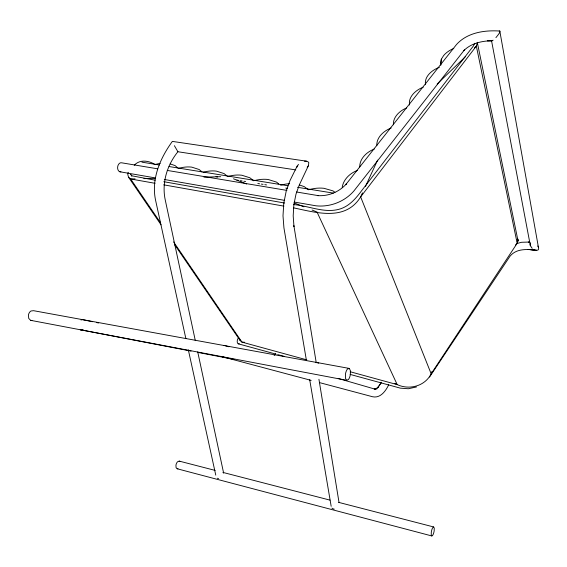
<?xml version="1.0" encoding="UTF-8"?>
<svg xmlns="http://www.w3.org/2000/svg" width="567" height="567" viewBox="0 0 567 567"><rect width="100%" height="100%" fill="white"/><g stroke="black" fill="none" stroke-linecap="round" stroke-linejoin="round"><path stroke-width="0.85" d="M441.041 64.234L441.353 59.166L443.678 55.495A20.561 12.857 -16.7 0 1 453.798 48.429M128.206 172.297L127.788 174.572L128.574 177.287L161.063 224.83M441.353 59.166L440.46 63.221L440.821 65.248M342.199 187.287C343.453 179.335 350.009 173.19 357.316 170.461M293.5 207.841C316.471 212.611 345.466 221.548 360.647 196.884L476.344 46.09L477.471 43.227L517.983 240.642L517.175 243.257L431.161 373.816C424.974 386.184 409.367 390.28 397.191 384.61L350.278 371.768M296.654 167.556L298.44 164.338M316.237 362.717L293.897 225.73L293.961 226.481L293.189 215.786L293.869 204.63L295.995 194.127L299.248 185.076L308.413 165.677L308.802 162.694L307.902 161.68L306.393 161.163L172.354 141.396C159.901 158.583 150.794 179.782 155.805 201.299L185.877 338.641M432.061 371.342L431.161 373.816L360.647 196.884L362.49 192.893M388.742 384.653C385.9 390.805 380.507 398.431 372.689 396.772L319.731 382.668M365.439 186.5L377.594 160.128M297.207 165.954L290.07 180.419L286.243 190.916L283.776 203.269L283.004 215.821L283.932 227.856L306.442 360.534M474.756 43.283L473.388 45.984L361.611 190.725C356.012 198.252 349.711 205.743 340.512 208.826C324.926 213.908 308.972 205.708 293.401 204.581M295.79 169.909L177.903 151.736C167.159 165.047 161.687 182.51 165.146 199.478L195.324 340.654M378.281 386.907L377.686 387.814L381.499 382.229L378.281 386.907L375.609 389.04M429.531 377.048L509.981 256.263C516.757 247.871 528.203 249.374 537.587 250.224A2.828 2.07 56.3 0 0 538.43 247.318L499.803 31.05L499.208 31.043M307.179 167.286L308.413 165.677M495.912 37.642L498.599 34.254A3.863 0.907 -53.9 0 0 499.803 31.05C484.473 30.008 467.385 32.532 456.548 44.467L345.891 184.473L346.402 183.878C339.186 191.979 328.279 196.465 317.442 195.601L318.349 195.643L296.52 192M274.116 355.495L275.633 353.737M515.389 245.199L517.175 243.257L476.344 46.09L474.451 47.926M437.171 84.029L465.606 56.494M134.294 165.231C139.602 159.263 148.923 160.475 154.989 164.565A29.952 18.824 -31.5 0 1 160.185 163.424M492.121 40.76L487.372 40.746L492.121 40.76L493.127 40.2M215.169 470.412L179.193 461.099L177.606 461.744A3.919 2.07 -73.4 0 0 175.947 465.231L176.082 467.647L177.202 468.781L431.856 535.964L432.89 534.986A4.529 1.254 -78.2 0 0 434.159 530.811L434.251 528.097L433.635 526.949L338.542 502.341M433.635 526.949L432.6 527.898A4.529 1.254 -78.2 0 0 431.317 532.101L431.232 534.83L431.856 535.964M439.347 67.345C432.245 69.925 424.102 76.347 425.498 84.731M423.173 87.247C416.008 89.919 408.127 96.603 409.523 105.001M406.511 107.971C399.813 110.742 392.888 116.958 393.392 124.768M391.159 128.014C383.873 130.771 376.325 137.349 376.8 145.747M374.227 149.071C366.899 151.892 359.584 158.526 359.747 166.889M516.509 243.612L521.626 242.272L528.642 242.074M416.504 386.949L408.339 388.756L400.309 388.133L350.087 374.397M375.971 388.898L377.19 388.671L374.199 389.026L375.46 389.267L338.208 378.465M177.202 468.781L177.981 468.675M135.059 178.867L130.644 178.981L128.574 177.287M143.883 178.64L155.365 178.35M203.922 177.124L220.691 176.698M304.436 161.205L306.393 161.163M346.579 380.28L348.351 379.607A6.017 2.388 -79.8 0 0 350.363 374.44L350.378 370.556L349.244 368.422L33.545 310.688L30.979 311A4.968 3.572 -75.5 0 0 28.414 315.117L28.74 318.413L30.632 320.334L346.579 380.28L345.416 378.168L345.431 374.241A6.017 2.388 -79.8 0 1 347.472 369.046L349.244 368.422M244.604 342.255L241.946 342.114L240.047 340.398L174.565 244.583M30.632 320.334L31.908 320.454M535.028 250.132L528.132 249.409L536.432 250.416M529.975 242.3L528.366 242.109L529.911 242.329M141.927 162.162L159.412 164.983M169.03 166.542L287.908 185.756M297.526 187.308L333.368 193.099M215.956 176.67L217.7 176.954M236.893 180.086L238.636 180.377M240.387 180.66L242.13 180.944M243.874 181.227L245.617 181.511M257.829 183.51L259.58 183.793M261.323 184.077L263.067 184.367M264.81 184.651L266.554 184.934M285.747 188.067L287.497 188.357M157.654 168.824L121.848 162.842A4.593 3.189 -82.6 0 0 117.631 167.059A4.593 3.189 -82.6 0 0 120.92 171.829M167.265 170.426L286.909 190.399M119.814 171.758L155.571 177.96M164.295 179.477L284.662 200.371M294.252 202.036L316.06 205.821C330.086 207.281 344.382 201.739 353.73 191.171L464.408 49.939L463.721 50.725C470.986 43.319 481.525 41.022 491.539 40.732L530.365 245.674L532.172 248.332M155.124 180.186L131.445 175.735L131.842 176.032L130.708 174.282L130.828 174.749M163.82 181.716L284.705 203.05M155.025 183.297L130.644 178.981L160.589 222.874M163.735 184.842L283.918 206.14M191.058 351.093L80.231 329.725A5.245 4.068 -74.7 0 0 83.066 329.633M197.656 352.369L234.185 359.414M92.499 321.716L83.852 319.908A5.245 4.068 -74.7 0 0 81.017 320.022M96.822 322.616L98.552 322.977M222.881 472.403L329.973 500.122M299.369 184.948L304.167 186.593L308.519 189.789M311.191 380.393L221.506 356.501A5.734 4.855 -72.6 0 0 223.164 356.813M306.775 359.861L241.946 342.114L173.566 241.889M316.159 362.426L318.718 363.128M238.558 343.893L276.023 354.141M277.724 354.602L284.535 356.466M170.185 163.898L175.068 165.592L177.918 168.03M228.99 346.784L225.602 345.799A5.734 4.855 -72.6 0 0 223.944 345.494M233.491 178.803L246.588 184.013M294.082 202.894L303.912 206.799M312.098 210.052L317.01 212.008L397.191 384.61L394.83 383.405M179.193 461.099L179.845 461.46M253.725 180.788L249.806 177.747L241.847 175.238A31.405 20.979 -29.1 0 0 227.757 176.521M227.19 176.117L224.029 173.559L216.374 171.121A30.894 20.228 -30 0 0 203.454 172.184M334.934 192.291L333.02 190.888L323.941 188.294A33.141 23.431 -25.4 0 0 309.376 189.548M202.128 171.999L199.13 169.505L191.766 167.137A30.412 19.512 -30.8 0 0 178.428 168.42M278.744 183.921L276.498 182.092L268.226 179.512A31.95 21.759 -28.1 0 0 254.54 180.568M177.903 151.736L174.388 145.698M517.239 239.373L517.983 240.642M537.729 245.958L538.43 247.318M239.586 339.101L240.047 340.398M188.336 349.867L215.765 475.118M197.727 351.916L223.646 473.169M309.695 379.734L331.171 506.31M318.938 379.295L339.002 502.327M530.365 245.674A2.835 2.07 56.1 0 1 530.45 243.406M280.63 185.211A32.525 22.574 -26.9 0 1 289.645 183.708M239.281 343.744A3.586 1.956 -74.3 0 1 237.24 341.986A3.586 1.956 -74.3 0 1 238.672 337.606M218.564 478.548A4.054 2.573 -15.2 0 1 217.402 478.243M334.254 509.116A4.224 3.033 -10.3 0 1 331.915 508.096M517.423 240.238A1.006 0.56 20.5 0 1 518.011 240.996A1.006 0.56 20.5 0 1 517.182 241.294M517.26 239.38A0.999 0.546 -46.4 0 1 518.174 239.444A0.999 0.546 -46.4 0 1 517.515 240.599M477.152 42.723A1.254 0.921 25.3 0 1 476.996 44.049M477.648 42.312A1.318 0.858 -55.5 0 1 477.35 42.915"/></g></svg>
